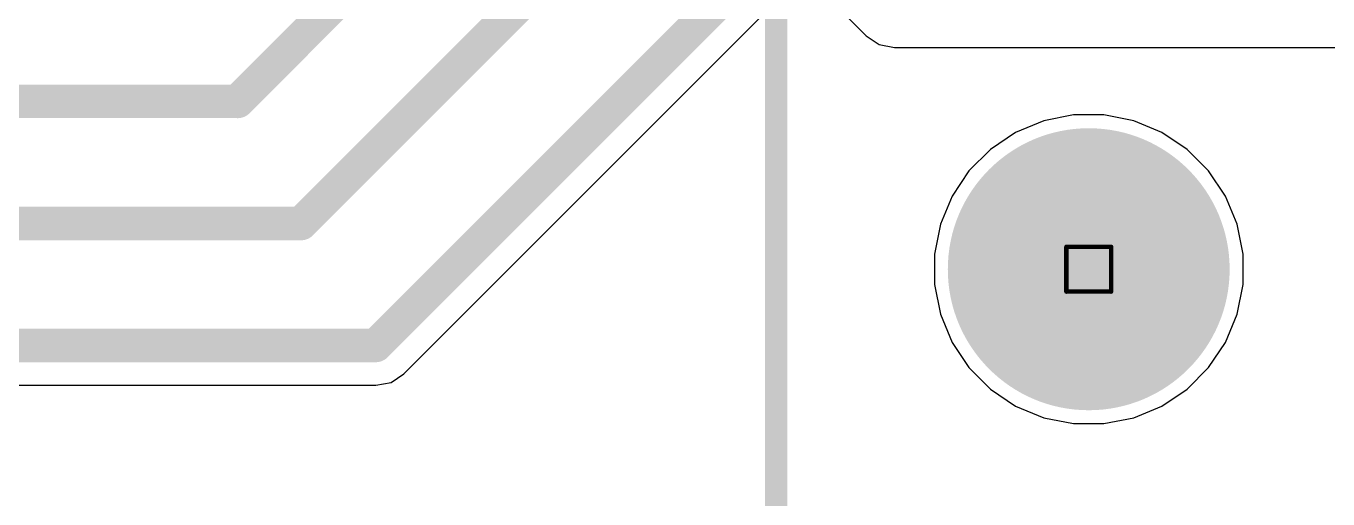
# Model space of a CAD drawing. Header units: inches. Extents: x -7 to 5163, y -3 to 5149.
# Drawn here: x 125.84 to 140.64, y 97.85 to 103.22 of the extents above; entities that cross this region are included whole.
import ezdxf

# ---------------------------------------------------------------- set-up
doc = ezdxf.new("R2010")
doc.units = ezdxf.units.IN
for name, color, linetype in [('Bottom Layer', 5, 'Continuous'), ('Bottom Solder', 6, 'Continuous'), ('Drill Drawing', 1, 'Continuous'), ('GND', 76, 'Continuous'), ('Multi-Layer', 9, 'Continuous'), ('Pad Holes', 156, 'Continuous'), ('PWR', 16, 'Continuous'), ('Top Layer', 1, 'Continuous'), ('Top Overlay', 2, 'Continuous'), ('Top Solder', 216, 'Continuous')]:
    doc.layers.add(name, color=color, linetype=linetype)

msp = doc.modelspace()

# ---------------------------------------------------------------- hatches: boundary and pattern name
at = {"layer": 'Bottom Layer'}
h = msp.add_hatch(color=5, dxfattribs=at)
edge = h.paths.add_edge_path()
edge.add_arc((137.922, 100.457), 1.5, 0, 360)
at = {"layer": 'Bottom Solder'}
h = msp.add_hatch(color=6, dxfattribs=at)
edge = h.paths.add_edge_path()
edge.add_arc((137.922, 100.457), 1.602, 0, 360)
at = {"layer": 'GND'}
h = msp.add_hatch(color=76, dxfattribs=at)
edge = h.paths.add_edge_path()
edge.add_arc((137.922, 100.457), 1.5, 0, 360)
at = {"layer": 'Multi-Layer'}
h = msp.add_hatch(color=9, dxfattribs=at)
edge = h.paths.add_edge_path()
edge.add_arc((137.922, 100.457), 1.5, 0, 360)
at = {"layer": 'Pad Holes'}
h = msp.add_hatch(color=7, dxfattribs=at)
edge = h.paths.add_edge_path()
edge.add_arc((137.922, 100.457), 1.5, 0, 360)
at = {"layer": 'PWR'}
h = msp.add_hatch(color=16, dxfattribs=at)
edge = h.paths.add_edge_path()
edge.add_arc((137.922, 100.457), 1.5, 0, 360)
at = {"layer": 'Top Layer'}
h = msp.add_hatch(color=1, dxfattribs=at)
edge = h.paths.add_edge_path()
edge.add_arc((137.922, 100.457), 1.5, 0, 360)
at = {"layer": 'Top Solder'}
h = msp.add_hatch(color=216, dxfattribs=at)
edge = h.paths.add_edge_path()
edge.add_arc((137.922, 100.457), 1.602, 0, 360)

# ---------------------------------------------------------------- linework, layer by layer
at = {"layer": 'Bottom Layer'}
for p, q in [((134.49, 104.01), (135.392, 103.108)), ((135.392, 103.108), (135.539, 103.01)), ((135.539, 103.01), (135.712, 102.976)), ((135.712, 102.976), (135.712, 102.976)), ((135.712, 102.976), (155.288, 102.976)), ((137.41, 102.144), (137.091, 102.011)), ((137.749, 102.211), (137.41, 102.144)), ((138.095, 102.211), (137.749, 102.211)), ((138.434, 102.144), (138.095, 102.211)), ((138.753, 102.011), (138.434, 102.144)), ((137.091, 102.011), (136.804, 101.819)), ((139.04, 101.819), (138.753, 102.011)), ((136.804, 101.819), (136.56, 101.575)), ((139.284, 101.575), (139.04, 101.819)), ((136.56, 101.575), (136.368, 101.288)), ((139.476, 101.288), (139.284, 101.575)), ((136.368, 101.288), (136.235, 100.969)), ((139.609, 100.969), (139.476, 101.288)), ((136.235, 100.969), (136.168, 100.63)), ((139.676, 100.63), (139.609, 100.969)), ((136.168, 100.63), (136.168, 100.284)), ((139.676, 100.284), (139.676, 100.63)), ((136.168, 100.284), (136.235, 99.945)), ((139.609, 99.945), (139.676, 100.284)), ((136.235, 99.945), (136.368, 99.626)), ((139.476, 99.626), (139.609, 99.945)), ((136.368, 99.626), (136.56, 99.339)), ((139.284, 99.339), (139.476, 99.626)), ((136.56, 99.339), (136.804, 99.095)), ((139.04, 99.095), (139.284, 99.339)), ((136.804, 99.095), (137.091, 98.903)), ((138.753, 98.903), (139.04, 99.095)), ((137.091, 98.903), (137.41, 98.77)), ((138.434, 98.77), (138.753, 98.903)), ((137.41, 98.77), (137.749, 98.703)), ((138.095, 98.703), (138.434, 98.77)), ((137.749, 98.703), (138.095, 98.703))]:
    msp.add_line(p, q, dxfattribs=at)
at = {"layer": 'Drill Drawing'}
for points in [[(137.668, 100.711, 0.0508, 0.0508, 0), (138.176, 100.711, 0.0508, 0.0508, 0)], [(137.668, 100.203, 0.0508, 0.0508, 0), (137.668, 100.711, 0.0508, 0.0508, 0)], [(138.176, 100.203, 0.0508, 0.0508, 0), (138.176, 100.711, 0.0508, 0.0508, 0)], [(137.668, 100.203, 0.0508, 0.0508, 0), (138.176, 100.203, 0.0508, 0.0508, 0)]]:
    msp.add_lwpolyline(points, format="xyseb", dxfattribs=at)
for points in [[(137.655, 100.711, 0.0254, 0.0254, 1), (137.681, 100.711, 0.0254, 0.0254, 1)], [(137.655, 100.711, 0.0254, 0.0254, 1), (137.681, 100.711, 0.0254, 0.0254, 1)], [(138.163, 100.711, 0.0254, 0.0254, 1), (138.189, 100.711, 0.0254, 0.0254, 1)], [(138.163, 100.711, 0.0254, 0.0254, 1), (138.189, 100.711, 0.0254, 0.0254, 1)], [(137.655, 100.203, 0.0254, 0.0254, 1), (137.681, 100.203, 0.0254, 0.0254, 1)], [(137.655, 100.203, 0.0254, 0.0254, 1), (137.681, 100.203, 0.0254, 0.0254, 1)], [(138.163, 100.203, 0.0254, 0.0254, 1), (138.189, 100.203, 0.0254, 0.0254, 1)], [(138.163, 100.203, 0.0254, 0.0254, 1), (138.189, 100.203, 0.0254, 0.0254, 1)]]:
    msp.add_lwpolyline(points, format="xyseb", close=True, dxfattribs=at)
at = {"layer": 'GND'}
for p, q in [((137.41, 102.144), (137.091, 102.011)), ((137.749, 102.211), (137.41, 102.144)), ((138.095, 102.211), (137.749, 102.211)), ((138.434, 102.144), (138.095, 102.211)), ((138.753, 102.011), (138.434, 102.144)), ((137.091, 102.011), (136.804, 101.819)), ((139.04, 101.819), (138.753, 102.011)), ((136.804, 101.819), (136.56, 101.575)), ((139.284, 101.575), (139.04, 101.819)), ((136.56, 101.575), (136.368, 101.288)), ((139.476, 101.288), (139.284, 101.575)), ((136.368, 101.288), (136.235, 100.969)), ((139.609, 100.969), (139.476, 101.288)), ((136.235, 100.969), (136.168, 100.63)), ((139.676, 100.63), (139.609, 100.969)), ((136.168, 100.63), (136.168, 100.284)), ((139.676, 100.284), (139.676, 100.63)), ((136.168, 100.284), (136.235, 99.945)), ((139.609, 99.945), (139.676, 100.284)), ((136.235, 99.945), (136.368, 99.626)), ((139.476, 99.626), (139.609, 99.945)), ((136.368, 99.626), (136.56, 99.339)), ((139.284, 99.339), (139.476, 99.626)), ((136.56, 99.339), (136.804, 99.095)), ((139.04, 99.095), (139.284, 99.339)), ((136.804, 99.095), (137.091, 98.903)), ((138.753, 98.903), (139.04, 99.095)), ((137.091, 98.903), (137.41, 98.77)), ((138.434, 98.77), (138.753, 98.903)), ((137.41, 98.77), (137.749, 98.703)), ((138.095, 98.703), (138.434, 98.77)), ((137.749, 98.703), (138.095, 98.703))]:
    msp.add_line(p, q, dxfattribs=at)
at = {"layer": 'PWR'}
for p, q in [((137.41, 102.144), (137.091, 102.011)), ((137.749, 102.211), (137.41, 102.144)), ((138.095, 102.211), (137.749, 102.211)), ((138.434, 102.144), (138.095, 102.211)), ((138.753, 102.011), (138.434, 102.144)), ((137.091, 102.011), (136.804, 101.819)), ((139.04, 101.819), (138.753, 102.011)), ((136.804, 101.819), (136.56, 101.575)), ((139.284, 101.575), (139.04, 101.819)), ((136.56, 101.575), (136.368, 101.288)), ((139.476, 101.288), (139.284, 101.575)), ((136.368, 101.288), (136.235, 100.969)), ((139.609, 100.969), (139.476, 101.288)), ((136.235, 100.969), (136.168, 100.63)), ((139.676, 100.63), (139.609, 100.969)), ((136.168, 100.63), (136.168, 100.284)), ((139.676, 100.284), (139.676, 100.63)), ((136.168, 100.284), (136.235, 99.945)), ((139.609, 99.945), (139.676, 100.284)), ((136.235, 99.945), (136.368, 99.626)), ((139.476, 99.626), (139.609, 99.945)), ((136.368, 99.626), (136.56, 99.339)), ((139.284, 99.339), (139.476, 99.626)), ((136.56, 99.339), (136.804, 99.095)), ((139.04, 99.095), (139.284, 99.339)), ((136.804, 99.095), (137.091, 98.903)), ((138.753, 98.903), (139.04, 99.095)), ((137.091, 98.903), (137.41, 98.77)), ((138.434, 98.77), (138.753, 98.903)), ((137.41, 98.77), (137.749, 98.703)), ((138.095, 98.703), (138.434, 98.77)), ((137.749, 98.703), (138.095, 98.703))]:
    msp.add_line(p, q, dxfattribs=at)
at = {"layer": 'Top Layer'}
for p, q in [((130.137, 99.27), (136.401, 105.534)), ((137.41, 102.144), (137.091, 102.011)), ((137.749, 102.211), (137.41, 102.144)), ((138.095, 102.211), (137.749, 102.211)), ((138.434, 102.144), (138.095, 102.211)), ((138.753, 102.011), (138.434, 102.144)), ((137.091, 102.011), (136.804, 101.819)), ((139.04, 101.819), (138.753, 102.011)), ((136.804, 101.819), (136.56, 101.575)), ((139.284, 101.575), (139.04, 101.819)), ((136.56, 101.575), (136.368, 101.288)), ((139.476, 101.288), (139.284, 101.575)), ((136.368, 101.288), (136.235, 100.969)), ((139.609, 100.969), (139.476, 101.288)), ((136.235, 100.969), (136.168, 100.63)), ((139.676, 100.63), (139.609, 100.969)), ((136.168, 100.63), (136.168, 100.284)), ((139.676, 100.284), (139.676, 100.63)), ((136.168, 100.284), (136.235, 99.945)), ((139.609, 99.945), (139.676, 100.284)), ((136.235, 99.945), (136.368, 99.626)), ((139.476, 99.626), (139.609, 99.945)), ((136.368, 99.626), (136.56, 99.339)), ((139.284, 99.339), (139.476, 99.626)), ((136.56, 99.339), (136.804, 99.095)), ((139.04, 99.095), (139.284, 99.339)), ((129.817, 99.138), (129.99, 99.172)), ((129.99, 99.172), (130.137, 99.27)), ((95.345, 99.138), (129.817, 99.138)), ((136.804, 99.095), (137.091, 98.903)), ((138.753, 98.903), (139.04, 99.095)), ((137.091, 98.903), (137.41, 98.77)), ((138.434, 98.77), (138.753, 98.903)), ((137.41, 98.77), (137.749, 98.703)), ((138.095, 98.703), (138.434, 98.77)), ((137.749, 98.703), (138.095, 98.703))]:
    msp.add_line(p, q, dxfattribs=at)
for points in [[(128.246, 102.364, 0.381, 0.381, 0), (133.541, 107.658, 0.381, 0.381, 0)], [(128.968, 100.977, 0.381, 0.381, 0), (134.81, 106.82, 0.381, 0.381, 0)], [(129.817, 99.591, 0.381, 0.381, 0), (136.081, 105.855, 0.381, 0.381, 0)], [(96.621, 102.364, 0.381, 0.381, 0), (128.246, 102.364, 0.381, 0.381, 0)], [(95.924, 100.977, 0.381, 0.381, 0), (128.968, 100.977, 0.381, 0.381, 0)], [(95.345, 99.591, 0.381, 0.381, 0), (129.817, 99.591, 0.381, 0.381, 0)]]:
    msp.add_lwpolyline(points, format="xyseb", dxfattribs=at)
for points in [[(128.151, 102.364, 0.191, 0.191, 1), (128.342, 102.364, 0.191, 0.191, 1)], [(128.151, 102.364, 0.191, 0.191, 1), (128.342, 102.364, 0.191, 0.191, 1)], [(128.872, 100.977, 0.191, 0.191, 1), (129.063, 100.977, 0.191, 0.191, 1)], [(128.872, 100.977, 0.191, 0.191, 1), (129.063, 100.977, 0.191, 0.191, 1)], [(129.722, 99.591, 0.191, 0.191, 1), (129.912, 99.591, 0.191, 0.191, 1)], [(129.722, 99.591, 0.191, 0.191, 1), (129.912, 99.591, 0.191, 0.191, 1)]]:
    msp.add_lwpolyline(points, format="xyseb", close=True, dxfattribs=at)
at = {"layer": 'Top Overlay'}
msp.add_lwpolyline([(134.368, 72.265, 0.254, 0.254, 0), (134.368, 104.265, 0.254, 0.254, 0)], format="xyseb", dxfattribs=at)

doc.saveas('drawing.dxf')
